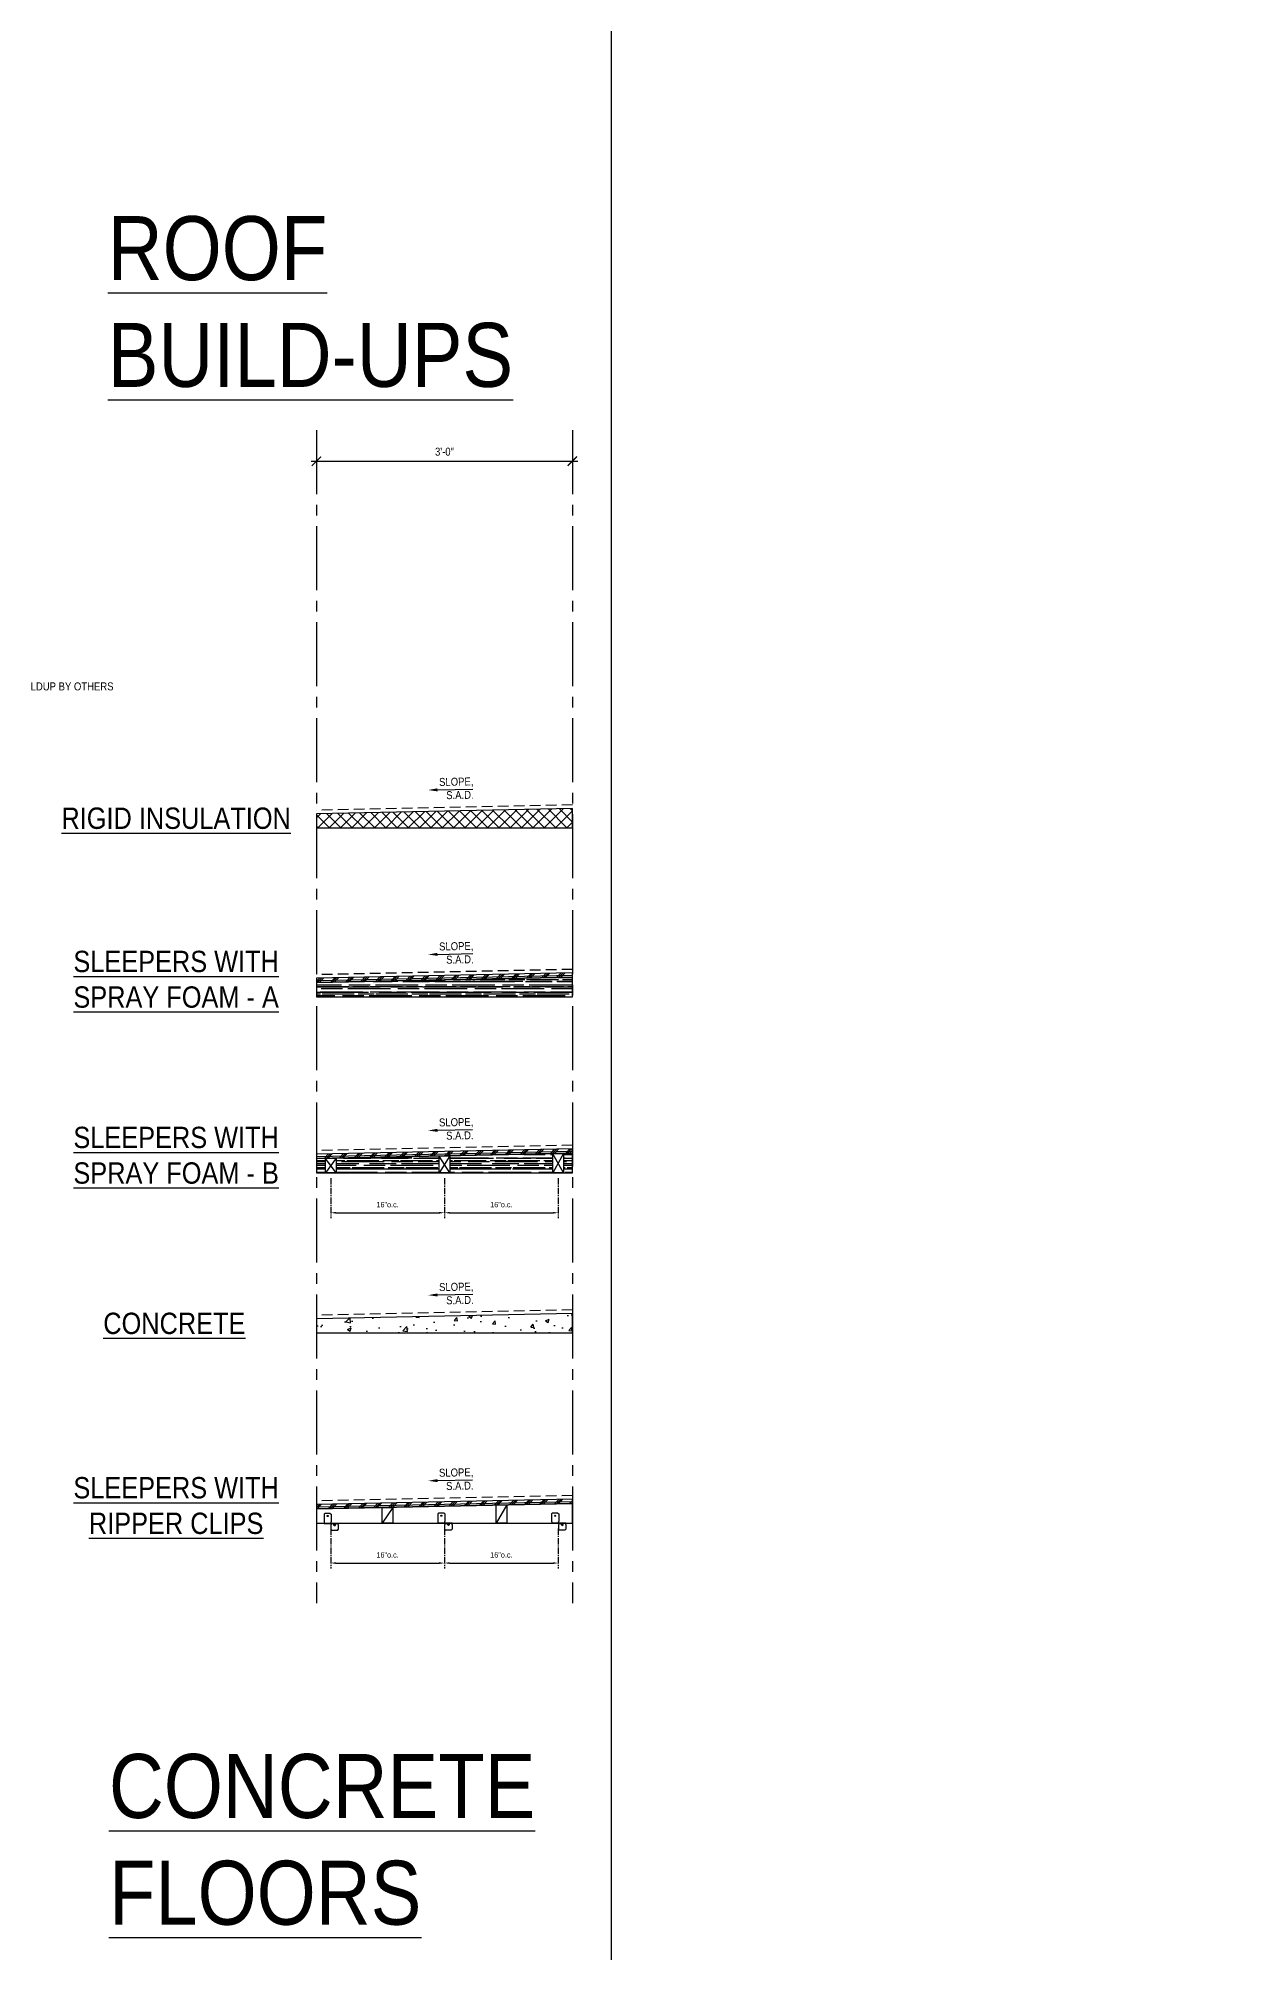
# Model space of a CAD drawing. Header units: inches. Extents: x -2661 to 42767, y -1222 to 9099.
# Drawn here: x 2384.5 to 2552.2, y 1242.8 to 1511.9 of the extents above; entities that cross this region are included whole.
import ezdxf
from ezdxf import colors
from ezdxf.entities.mleader import LeaderData, LeaderLine
from ezdxf.math import Vec2, Vec3

# ---------------------------------------------------------------- set-up
doc = ezdxf.new("R2010")
doc.units = ezdxf.units.IN
doc.header["$LTSCALE"] = 12
doc.header["$MEASUREMENT"] = 0
doc.header["$PDMODE"] = 3
for name, pattern in [('CENTER2', [1.125, 0.75, -0.125, 0.125, -0.125]), ('HIDDEN', [0.375, 0.25, -0.125]), ('HIDDEN2', [0.1875, 0.125, -0.0625])]:
    doc.linetypes.add(name, pattern=pattern)
doc.layers.get('0').update_dxf_attribs({"linetype": 'CONTINUOUS'})
doc.layers.get('DefPoints').update_dxf_attribs({"color": 251, "linetype": 'CONTINUOUS'})
doc.layers.add('DESIGNER COMMENTS', color=221, linetype='CONTINUOUS', plot=False)
for name, color, linetype in [('S-ANNO-DIMS', 2, 'CONTINUOUS'), ('S-ANNO-NOTE', 4, 'CONTINUOUS'), ('S-ARCH', 1, 'CONTINUOUS'), ('S-CONC', 4, 'CONTINUOUS'), ('S-MEMBRANE', 6, 'HIDDEN'), ('S-SIMPSON', 2, 'CONTINUOUS'), ('S-WOOD', 3, 'CONTINUOUS')]:
    doc.layers.add(name, color=color, linetype=linetype)
doc.layers.add('S-ANNO-NONPLOT', color=253, linetype='CONTINUOUS', plot=False, transparency=0.5)
doc.layers.add('S-HATCH1', color=1, linetype='CONTINUOUS', transparency=0.5)
doc.layers.add('S-HATCH2', color=2, linetype='CONTINUOUS', transparency=0.5)
doc.styles.add('Arial', font='arial.ttf', dxfattribs={"width": 0.85})
doc.dimstyles.new('DIM-12_Se', dxfattribs={"dimscale": 12, "dimtxt": 0.09375, "dimasz": 0.109375, "dimexe": 0.0625, "dimexo": 0.0625, "dimgap": 0.0625, "dimtad": 1, "dimdec": 4, "dimzin": 11, "dimdsep": 46, "dimlunit": 4, "dimtxsty": 'Arial', "dimblk": 'ARCHTICK', "dimcen": 0.125, "dimdle": 0.0625, "dimclrd": 256, "dimclre": 256, "dimclrt": 4, "dimadec": 0, "dimazin": 0, "dimtfac": 0.75, "dimtdec": 4, "dimtmove": 0, "dimatfit": 3, "dimfxl": 1, "dimfrac": 1, "dimtolj": 1, "dimtzin": 0, "dimarcsym": 0})
pattern_1 = [(46.1935, (11.7357, 1.9631), (-1.082522, 1.03834), []), (46.1935, (11.6004, 2.0929), (-1.08252, 1.03834), []), (46.1935, (11.465, 2.2227), (-1.08252, 1.03834), [])]
pattern_2 = [(0, (-340.1995, -127.4778), (1.65, 0.75), [11.25, -1.5, 3.75, -0.75]), (0, (-339.202, -127.1028), (-0.75, 0.9975), [2.25, -0.2475, 4.5, -0.5625]), (0, (-339.8245, -126.8403), (3.9, 0.5025), [6, -1.05, 3, -0.75])]

# ---------------------------------------------------------------- blocks, each defined once
blk = doc.blocks.new('_ARCHTICK')
at = {"color": 0, "linetype": 'ByBlock', "const_width": 0.15}
blk.add_lwpolyline([(-0.5, -0.5), (0.5, 0.5)], dxfattribs=at)
blk = doc.blocks.new('*D482')
at = {"layer": 'DefPoints', "color": 0, "transparency": 16777216}
for p in [(2423.58, 1452.48), (2459.58, 1452.48), (2459.58, 1452.48)]:
    blk.add_point(p, dxfattribs=at)
at = {"layer": 'S-ANNO-DIMS', "lineweight": -2, "transparency": 16777216}
blk.add_line((2422.83, 1452.48), (2460.33, 1452.48), dxfattribs=at)
at = {"layer": 'S-ANNO-DIMS', "lineweight": -2, "transparency": 16777216, "xscale": 1.3125, "yscale": 1.3125, "zscale": 1.3125, "rotation": 180}
blk.add_blockref('_ARCHTICK', (2423.58, 1452.48), dxfattribs=at)
at = {"layer": 'S-ANNO-DIMS', "lineweight": -2, "transparency": 16777216, "xscale": 1.3125, "yscale": 1.3125, "zscale": 1.3125}
blk.add_blockref('_ARCHTICK', (2459.58, 1452.48), dxfattribs=at)
at = {"layer": 'S-ANNO-DIMS', "color": 4, "transparency": 16777216, "insert": (2441.58, 1453.81), "char_height": 1.125, "attachment_point": 5, "style": 'Arial'}
blk.add_mtext('\\A1;3\'-0"', dxfattribs=at)
blk = doc.blocks.new('*D485')
at = {"layer": 'DefPoints', "color": 0, "ltscale": 0.1, "transparency": 16777216}
for p in [(2425.58, 1352.45), (2441.58, 1352.45), (2441.58, 1346.83)]:
    blk.add_point(p, dxfattribs=at)
at = {"layer": 'DESIGNER COMMENTS', "linetype": 'CENTER2', "lineweight": -2, "ltscale": 0.1, "transparency": 16777216}
for p, q in [((2425.58, 1351.7), (2425.58, 1346.08)), ((2441.58, 1351.7), (2441.58, 1346.08))]:
    blk.add_line(p, q, dxfattribs=at)
at = {"layer": 'DESIGNER COMMENTS', "lineweight": -2, "ltscale": 0.1, "transparency": 16777216}
blk.add_line((2426.33, 1346.83), (2440.83, 1346.83), dxfattribs=at)
at = {"layer": 'DESIGNER COMMENTS', "ltscale": 0.1, "transparency": 16777216}
for points in [[(2426.33, 1346.96), (2426.33, 1346.71), (2425.58, 1346.83)], [(2440.83, 1346.96), (2440.83, 1346.71), (2441.58, 1346.83)]]:
    blk.add_solid(points, dxfattribs=at)
at = {"layer": 'DESIGNER COMMENTS', "ltscale": 0.1, "transparency": 16777216, "insert": (2433.58, 1347.97), "char_height": 0.75, "attachment_point": 5, "style": 'Arial'}
blk.add_mtext('\\A1;16"o.c.', dxfattribs=at)
blk = doc.blocks.new('*D486')
at = {"layer": 'DefPoints', "color": 0, "ltscale": 0.1, "transparency": 16777216}
for p in [(2441.58, 1352.45), (2457.58, 1352.45), (2457.58, 1346.83)]:
    blk.add_point(p, dxfattribs=at)
at = {"layer": 'DESIGNER COMMENTS', "linetype": 'CENTER2', "lineweight": -2, "ltscale": 0.1, "transparency": 16777216}
for p, q in [((2441.58, 1351.7), (2441.58, 1346.08)), ((2457.58, 1351.7), (2457.58, 1346.08))]:
    blk.add_line(p, q, dxfattribs=at)
at = {"layer": 'DESIGNER COMMENTS', "lineweight": -2, "ltscale": 0.1, "transparency": 16777216}
blk.add_line((2442.33, 1346.83), (2456.83, 1346.83), dxfattribs=at)
at = {"layer": 'DESIGNER COMMENTS', "ltscale": 0.1, "transparency": 16777216}
for points in [[(2442.33, 1346.96), (2442.33, 1346.71), (2441.58, 1346.83)], [(2456.83, 1346.96), (2456.83, 1346.71), (2457.58, 1346.83)]]:
    blk.add_solid(points, dxfattribs=at)
at = {"layer": 'DESIGNER COMMENTS', "ltscale": 0.1, "transparency": 16777216, "insert": (2449.58, 1347.97), "char_height": 0.75, "attachment_point": 5, "style": 'Arial'}
blk.add_mtext('\\A1;16"o.c.', dxfattribs=at)
blk = doc.blocks.new('*D487')
at = {"layer": 'DefPoints', "color": 0, "ltscale": 0.1, "transparency": 16777216}
for p in [(2425.58, 1303.21), (2441.58, 1303.21), (2441.58, 1297.59)]:
    blk.add_point(p, dxfattribs=at)
at = {"layer": 'DESIGNER COMMENTS', "linetype": 'CENTER2', "lineweight": -2, "ltscale": 0.1, "transparency": 16777216}
for p, q in [((2425.58, 1302.46), (2425.58, 1296.84)), ((2441.58, 1302.46), (2441.58, 1296.84))]:
    blk.add_line(p, q, dxfattribs=at)
at = {"layer": 'DESIGNER COMMENTS', "lineweight": -2, "ltscale": 0.1, "transparency": 16777216}
blk.add_line((2426.33, 1297.59), (2440.83, 1297.59), dxfattribs=at)
at = {"layer": 'DESIGNER COMMENTS', "ltscale": 0.1, "transparency": 16777216}
for points in [[(2426.33, 1297.72), (2426.33, 1297.47), (2425.58, 1297.59)], [(2440.83, 1297.72), (2440.83, 1297.47), (2441.58, 1297.59)]]:
    blk.add_solid(points, dxfattribs=at)
at = {"layer": 'DESIGNER COMMENTS', "ltscale": 0.1, "transparency": 16777216, "insert": (2433.58, 1298.73), "char_height": 0.75, "attachment_point": 5, "style": 'Arial'}
blk.add_mtext('\\A1;16"o.c.', dxfattribs=at)
blk = doc.blocks.new('*D488')
at = {"layer": 'DefPoints', "color": 0, "ltscale": 0.1, "transparency": 16777216}
for p in [(2441.58, 1303.21), (2457.58, 1303.21), (2457.58, 1297.59)]:
    blk.add_point(p, dxfattribs=at)
at = {"layer": 'DESIGNER COMMENTS', "linetype": 'CENTER2', "lineweight": -2, "ltscale": 0.1, "transparency": 16777216}
for p, q in [((2441.58, 1302.46), (2441.58, 1296.84)), ((2457.58, 1302.46), (2457.58, 1296.84))]:
    blk.add_line(p, q, dxfattribs=at)
at = {"layer": 'DESIGNER COMMENTS', "lineweight": -2, "ltscale": 0.1, "transparency": 16777216}
blk.add_line((2442.33, 1297.59), (2456.83, 1297.59), dxfattribs=at)
at = {"layer": 'DESIGNER COMMENTS', "ltscale": 0.1, "transparency": 16777216}
for points in [[(2442.33, 1297.72), (2442.33, 1297.47), (2441.58, 1297.59)], [(2456.83, 1297.72), (2456.83, 1297.47), (2457.58, 1297.59)]]:
    blk.add_solid(points, dxfattribs=at)
at = {"layer": 'DESIGNER COMMENTS', "ltscale": 0.1, "transparency": 16777216, "insert": (2449.58, 1298.73), "char_height": 0.75, "attachment_point": 5, "style": 'Arial'}
blk.add_mtext('\\A1;16"o.c.', dxfattribs=at)
blk = doc.blocks.new('ARCH_Roof Buildup_SLEEPERS B')
at = {"layer": 'S-HATCH1'}
h = blk.add_hatch(dxfattribs=at)
h.set_pattern_fill('AR-RROOF', color=252, scale=0.75, style=0)
h.set_pattern_definition(pattern_2)
h.paths.add_polyline_path([(-36, 0), (-34.75, 0), (-34.75, 2.01), (-36, 1.99)])
h.paths.add_polyline_path([(0, 2.74), (-1.25, 2.71), (-1.25, 2.71), (-1.25, 0), (0, 0)])
h = blk.add_hatch(dxfattribs=at)
h.set_pattern_fill('AR-RROOF', color=252, scale=0.75, style=0)
h.set_pattern_definition(pattern_2)
h.paths.add_polyline_path([(-18.75, 0), (-18.75, 2.35), (-33.25, 2.05), (-33.25, 0)])
h = blk.add_hatch(dxfattribs=at)
h.set_pattern_fill('AR-RROOF', color=252, scale=0.75, style=0)
h.set_pattern_definition(pattern_2)
h.paths.add_polyline_path([(-2.75, 0), (-2.75, 2.68), (-17.25, 2.38), (-17.25, 0)])
at = {"layer": 'S-WOOD'}
h = blk.add_hatch(dxfattribs=at)
h.set_pattern_fill('PLAST', color=1, scale=6, angle=46.1935, style=0)
h.set_pattern_definition(pattern_1)
h.paths.add_polyline_path([(-36, 1.99), (0, 2.74), (-0.02, 3.36), (-36.01, 2.61)])
at = {"layer": 'S-MEMBRANE', "linetype": 'HIDDEN2'}
blk.add_line((-0.01, 3.86), (-36.01, 3.11), dxfattribs=at)
at = {"layer": 'S-WOOD', "color": 1}
blk.add_line((-36.01, 2.3), (-0.01, 3.05), dxfattribs=at)
at = {"layer": 'S-WOOD', "color": 2}
for p, q in [((-1.25, 2.71), (-2.75, 0)), ((-33.25, 2.05), (-34.75, 0)), ((-33.25, 0), (-34.75, 2.01)), ((-17.25, 2.38), (-18.75, 0)), ((-17.25, 0), (-18.75, 2.35)), ((-1.25, 0), (-2.75, 2.68))]:
    blk.add_line(p, q, dxfattribs=at)
at = {"layer": 'S-WOOD'}
for points in [[(-36, 1.99), (0, 2.74), (-0.02, 3.36), (-36.01, 2.61)], [(-36, 1.99), (-36, 0), (0, 0), (0, 2.74)], [(-1.25, 0), (-2.75, 0), (-2.75, 2.68), (-1.25, 2.71)], [(-33.25, 0), (-34.75, 0), (-34.75, 2.01), (-33.25, 2.05)], [(-17.25, 0), (-18.75, 0), (-18.75, 2.35), (-17.25, 2.38)]]:
    blk.add_lwpolyline(points, close=True, dxfattribs=at)
blk = doc.blocks.new('RC RIPPER CLIP - SIDE')
for p, q in [((-0.94, 1.4), (-1.06, 1.28)), ((-1.06, 1.28), (-1.06, 0.21)), ((-1.06, 0.03), (-1.06, 0)), ((-1, 0.03), (-1.06, 0.03)), ((-1, 0.03), (-1, 0.15)), ((-1, 0.03), (-0.12, 0.03)), ((-0.19, 1.4), (-0.94, 1.4)), ((-0.19, 1.4), (-0.06, 1.28)), ((-0.12, 0.15), (-0.12, 0.03)), ((-0.12, 0.03), (0.94, 0.03)), ((-0.06, 1.28), (-0.06, 0.21)), ((0, 0), (0, -0.12)), ((0.28, 0), (0.44, 0)), ((0.44, 0), (0.6, 0)), ((0.94, 0.03), (0.94, 0)), ((-1.06, 0), (0, 0)), ((-0.06, -0.88), (-0.06, -0.18)), ((-0.06, -0.88), (0.06, -1)), ((0, 0), (0.87, 0)), ((0.81, -1), (0.06, -1)), ((0.81, -1), (0.94, -0.87)), ((0.87, 0), (0.87, -0.12)), ((0.87, 0), (0.94, 0)), ((0.94, -0.18), (0.94, -0.87))]:
    blk.add_line(p, q)
for points in [[(0.28, 0), (0.28, 0), (0.28, -0.01), (0.28, -0.01), (0.28, -0.01), (0.28, -0.02), (0.29, -0.02), (0.29, -0.02), (0.29, -0.03), (0.29, -0.03), (0.29, -0.03), (0.29, -0.03), (0.29, -0.04), (0.29, -0.04), (0.29, -0.04), (0.3, -0.04), (0.3, -0.05), (0.3, -0.05), (0.3, -0.05), (0.3, -0.05), (0.3, -0.05), (0.31, -0.06), (0.31, -0.06), (0.31, -0.06), (0.31, -0.06), (0.31, -0.06), (0.31, -0.07), (0.32, -0.07), (0.32, -0.07), (0.32, -0.07), (0.32, -0.07), (0.32, -0.08), (0.33, -0.08), (0.33, -0.08), (0.33, -0.08), (0.33, -0.08), (0.34, -0.08), (0.34, -0.09), (0.34, -0.09), (0.34, -0.09), (0.35, -0.09), (0.35, -0.09), (0.35, -0.09), (0.35, -0.09), (0.36, -0.1), (0.36, -0.1), (0.36, -0.1), (0.37, -0.1), (0.37, -0.1), (0.37, -0.1), (0.38, -0.1), (0.38, -0.11), (0.38, -0.11), (0.39, -0.11), (0.39, -0.11), (0.39, -0.11), (0.4, -0.11), (0.4, -0.11), (0.4, -0.11), (0.41, -0.11), (0.41, -0.11), (0.41, -0.11), (0.41, -0.11), (0.42, -0.11), (0.42, -0.11), (0.42, -0.12), (0.43, -0.12), (0.43, -0.12), (0.43, -0.12), (0.44, -0.12), (0.44, -0.12), (0.44, -0.12), (0.45, -0.12), (0.45, -0.12), (0.45, -0.12), (0.46, -0.12), (0.46, -0.12), (0.46, -0.11), (0.47, -0.11), (0.47, -0.11), (0.47, -0.11), (0.48, -0.11), (0.48, -0.11), (0.48, -0.11), (0.49, -0.11), (0.49, -0.11), (0.49, -0.11), (0.5, -0.11), (0.5, -0.11), (0.5, -0.11), (0.5, -0.1), (0.51, -0.1), (0.51, -0.1), (0.51, -0.1), (0.52, -0.1), (0.52, -0.1), (0.52, -0.1), (0.52, -0.1), (0.53, -0.09), (0.53, -0.09), (0.53, -0.09), (0.54, -0.09), (0.54, -0.09), (0.54, -0.09), (0.54, -0.08), (0.54, -0.08), (0.55, -0.08), (0.55, -0.08), (0.55, -0.08), (0.55, -0.07), (0.56, -0.07), (0.56, -0.07), (0.56, -0.07), (0.56, -0.07), (0.56, -0.06), (0.57, -0.06), (0.57, -0.06), (0.57, -0.06), (0.57, -0.06), (0.57, -0.05), (0.57, -0.05), (0.58, -0.05), (0.58, -0.05), (0.58, -0.05), (0.58, -0.04), (0.58, -0.04), (0.58, -0.04), (0.58, -0.04), (0.58, -0.04), (0.59, -0.03), (0.59, -0.03), (0.59, -0.03), (0.59, -0.03), (0.59, -0.02), (0.59, -0.02), (0.59, -0.02), (0.59, -0.01), (0.59, -0.01), (0.6, 0), (0.6, 0)], [(0.32, 0), (0.32, 0), (0.32, 0), (0.32, -0.01), (0.32, -0.01), (0.33, -0.01), (0.33, -0.01), (0.33, -0.02), (0.33, -0.02), (0.33, -0.02), (0.33, -0.02), (0.33, -0.03), (0.33, -0.03), (0.33, -0.03), (0.33, -0.03), (0.33, -0.04), (0.33, -0.04), (0.34, -0.04), (0.34, -0.04), (0.34, -0.05), (0.34, -0.05), (0.34, -0.05), (0.34, -0.05), (0.34, -0.05), (0.35, -0.05), (0.35, -0.06), (0.35, -0.06), (0.35, -0.06), (0.35, -0.06), (0.35, -0.06), (0.36, -0.06), (0.36, -0.07), (0.36, -0.07), (0.36, -0.07), (0.37, -0.07), (0.37, -0.07), (0.37, -0.07), (0.37, -0.07), (0.37, -0.07), (0.38, -0.07), (0.38, -0.07), (0.38, -0.08), (0.39, -0.08), (0.39, -0.08), (0.39, -0.08), (0.39, -0.08), (0.4, -0.08), (0.4, -0.08), (0.4, -0.08), (0.4, -0.08), (0.41, -0.08), (0.41, -0.08), (0.41, -0.08), (0.41, -0.08), (0.42, -0.08), (0.42, -0.08), (0.42, -0.08), (0.42, -0.09), (0.43, -0.09), (0.43, -0.09), (0.43, -0.09), (0.43, -0.09), (0.43, -0.09), (0.44, -0.09), (0.44, -0.09), (0.44, -0.09), (0.44, -0.09), (0.45, -0.09), (0.45, -0.09), (0.45, -0.09), (0.45, -0.09), (0.46, -0.09), (0.46, -0.09), (0.46, -0.08), (0.47, -0.08), (0.47, -0.08), (0.47, -0.08), (0.47, -0.08), (0.48, -0.08), (0.48, -0.08), (0.48, -0.08), (0.49, -0.08), (0.49, -0.08), (0.49, -0.08), (0.49, -0.08), (0.5, -0.08), (0.5, -0.07), (0.5, -0.07), (0.5, -0.07), (0.51, -0.07), (0.51, -0.07), (0.51, -0.07), (0.51, -0.07), (0.51, -0.07), (0.52, -0.07), (0.52, -0.06), (0.52, -0.06), (0.52, -0.06), (0.52, -0.06), (0.53, -0.06), (0.53, -0.06), (0.53, -0.06), (0.53, -0.05), (0.53, -0.05), (0.53, -0.05), (0.54, -0.05), (0.54, -0.05), (0.54, -0.05), (0.54, -0.04), (0.54, -0.04), (0.54, -0.04), (0.54, -0.04), (0.54, -0.04), (0.54, -0.04), (0.54, -0.03), (0.55, -0.03), (0.55, -0.03), (0.55, -0.03), (0.55, -0.03), (0.55, -0.02), (0.55, -0.02), (0.55, -0.02), (0.55, -0.01), (0.55, -0.01), (0.55, -0.01), (0.55, -0.01), (0.55, 0), (0.55, 0), (0.55, 0)], [(0.6, 0), (0.58, -0.1), (0.58, -0.1)], [(0.28, 0), (0.29, -0.1), (0.29, -0.1)], [(0.33, -0.25), (0.32, -0.23), (0.31, -0.19), (0.29, -0.12), (0.29, -0.1)], [(0.55, -0.24), (0.55, -0.23), (0.57, -0.19), (0.58, -0.12), (0.58, -0.1)]]:
    blk.add_lwpolyline(points)
blk.add_circle((-0.56, 1.03), 0.078)
for centre, radius, start, end in [((-1.06, 0.15), 0.0625, 360, 90), ((-0.06, 0.15), 0.0625, 91.8338, 180), ((-0.06, -0.12), 0.0625, 271.8338, 360), ((0.44, -0.2), 0.12, 203.4386, 270), ((0.44, -0.2), 0.12, 270, 337.7358), ((0.94, -0.12), 0.0625, 180, 270)]:
    blk.add_arc(centre, radius, start, end)
blk = doc.blocks.new('ARCH_Roof Buildup_SLEEPERS WITH CLIPS')
at = {"layer": 'S-WOOD'}
h = blk.add_hatch(dxfattribs=at)
h.set_pattern_fill('PLAST', color=1, scale=6, angle=46.1935, style=0)
h.set_pattern_definition([(46.1935, (11.7357, 1.9631), (-1.082522, 1.03834), []), (46.1935, (11.6004, 2.0929), (-1.08252, 1.03834), []), (46.1935, (11.465, 2.2227), (-1.08252, 1.03834), [])])
h.paths.add_polyline_path([(-36, 1.99), (0, 2.74), (-0.02, 3.36), (-36.01, 2.61)])
at = {"layer": 'S-MEMBRANE', "linetype": 'HIDDEN2'}
blk.add_line((-0.01, 3.86), (-36.01, 3.11), dxfattribs=at)
at = {"layer": 'S-WOOD', "color": 1}
blk.add_line((-36.01, 2.3), (-0.01, 3.05), dxfattribs=at)
at = {"layer": 'S-WOOD', "color": 2}
for p, q in [((-25.25, 2.21), (-26.75, 0)), ((-9.25, 2.55), (-10.75, 0))]:
    blk.add_line(p, q, dxfattribs=at)
at = {"layer": 'S-WOOD'}
for points in [[(-36, 1.99), (0, 2.74), (-0.02, 3.36), (-36.01, 2.61)], [(-36, 1.99), (-36, 0), (0, 0), (0, 2.74)], [(-25.25, 0), (-26.75, 0), (-26.75, 2.18), (-25.25, 2.21)], [(-9.25, 0), (-10.75, 0), (-10.75, 2.52), (-9.25, 2.55)]]:
    blk.add_lwpolyline(points, close=True, dxfattribs=at)
at = {"layer": 'S-SIMPSON'}
for p in [(-33.88, -0.04), (-17.88, 0), (-1.88, 0)]:
    blk.add_blockref('RC RIPPER CLIP - SIDE', p, dxfattribs=at)
blk = doc.blocks.new('ARCH_Roof Buildup_Rigid')
at = {"layer": 'S-HATCH1'}
h = blk.add_hatch(dxfattribs=at)
h.set_pattern_fill('ANSI37', color=252, scale=9, style=0)
h.set_pattern_definition([(45, (-69.2946, -45.2521), (-0.795495, 0.795495), []), (135, (-69.2946, -45.2521), (-0.795495, -0.795495), [])])
h.paths.add_polyline_path([(-36, 1.99), (-36, 0), (0, 0), (0, 2.74)])
at = {"layer": 'S-ARCH', "color": 252}
blk.add_lwpolyline([(-36, 1.99), (-36, 0), (0, 0), (0, 2.74)], close=True, dxfattribs=at)
at = {"layer": 'S-MEMBRANE', "linetype": 'HIDDEN2'}
blk.add_line((0, 3.24), (-36, 2.49), dxfattribs=at)
blk = doc.blocks.new('ARCH_Roof Buildup_SLEEPERS A')
at = {"layer": 'S-HATCH1'}
h = blk.add_hatch(dxfattribs=at)
h.set_pattern_fill('AR-RROOF', color=252, scale=0.75, style=0)
h.set_pattern_definition([(0, (-340.1995, -158.9053), (1.65, 0.75), [11.25, -1.5, 3.75, -0.75]), (0, (-339.202, -158.5303), (-0.75, 0.9975), [2.25, -0.2475, 4.5, -0.5625]), (0, (-339.8245, -158.2678), (3.9, 0.5025), [6, -1.05, 3, -0.75])])
h.paths.add_polyline_path([(-36, 1.99), (-36, 0), (0, 0), (0, 2.74)])
at = {"layer": 'S-WOOD'}
h = blk.add_hatch(dxfattribs=at)
h.set_pattern_fill('PLAST', color=1, scale=6, angle=46.1935, style=0)
h.set_pattern_definition(pattern_1)
h.paths.add_polyline_path([(-36, 1.99), (0, 2.74), (0, 3.36), (-36, 2.61)])
at = {"layer": 'S-MEMBRANE', "linetype": 'HIDDEN2'}
blk.add_line((0, 3.86), (-36, 3.11), dxfattribs=at)
at = {"layer": 'S-WOOD', "color": 1}
blk.add_line((-36.01, 2.3), (-0.01, 3.05), dxfattribs=at)
at = {"layer": 'S-WOOD'}
for points in [[(-36, 1.99), (0, 2.74), (0, 3.36), (-36, 2.61)], [(-36, 1.99), (-36, 0), (0, 0), (0, 2.74)]]:
    blk.add_lwpolyline(points, close=True, dxfattribs=at)
blk = doc.blocks.new('ARCH_Roof Buildup_CONCRETE')
at = {"layer": 'S-HATCH2'}
h = blk.add_hatch(dxfattribs=at)
h.set_pattern_fill('AR-CONC', color=256, scale=0.75, style=0)
h.set_pattern_definition([(50, (-340.1307, -78.838), (5.37945, -0.47064), [0.5625, -6.1875]), (355, (-340.1307, -78.838), (-1.040635, 5.64144), [0.45, -4.95]), (100.4514, (-339.6824, -78.877), (4.33882, 5.1708), [0.47805, -5.25857]), (46.1842, (-340.131, -77.338), (8.00431, -1.2414), [0.84375, -9.28125]), (96.6356, (-339.464, -77.441), (7.00996, 7.30589), [0.71708, -7.88785]), (351.1842, (-340.131, -77.338), (7.00996, 7.30589), [0.675, -7.425]), (21, (-339.3807, -77.713), (4.476803, -3.01964), [0.5625, -6.1875]), (326, (-339.3807, -77.713), (1.824865, 5.438625), [0.45, -4.95]), (71.4514, (-339.0076, -77.9644), (6.30167, 2.41898), [0.47805, -5.25857]), (37.5, (-340.1307, -78.8378), (0.091199, 2.496704), [0, -4.89, 0, -5.025, 0, -4.96875]), (7.5, (-340.1307, -78.8378), (1.973022, 2.958088), [0, -2.865, 0, -4.7775, 0, -1.89375]), (327.5, (-341.8032, -78.8378), (4.003668, -0.169162), [0, -1.875, 0, -5.85, 0, -7.7625]), (317.5, (-342.5532, -78.8378), (4.373896, 0.750787), [0, -2.4375, 0, -3.885, 0, -5.5125])])
h.paths.add_polyline_path([(-35.93, 1.99), (-35.93, 0), (0.07, 0), (0.07, 2.74)])
at = {"layer": 'S-CONC'}
blk.add_lwpolyline([(-35.93, 1.99), (-35.93, 0), (0.07, 0), (0.07, 2.74)], close=True, dxfattribs=at)
at = {"layer": 'S-MEMBRANE', "linetype": 'HIDDEN2'}
blk.add_line((0.07, 3.24), (-35.93, 2.49), dxfattribs=at)

msp = doc.modelspace()

# ---------------------------------------------------------------- linework, layer by layer
at = {"layer": 'DESIGNER COMMENTS', "linetype": 'CENTER2'}
for p, q in [((2423.5841, 1456.85523), (2423.5841, 1291.97709)), ((2459.5841, 1456.85523), (2459.5841, 1291.97709))]:
    msp.add_line(p, q, dxfattribs=at)
at = {"layer": 'S-ANNO-NONPLOT'}
msp.add_lwpolyline([(1505.0403, 2012.36325), (2465.0403, 2012.36325), (2465.0403, 940.00328), (1505.0403, 940.00328)], close=True, dxfattribs=at)

# ---------------------------------------------------------------- block references
at = {"layer": 'S-ARCH'}
for name, p in [('ARCH_Roof Buildup_Rigid', (2459.5841, 1400.93888)), ('ARCH_Roof Buildup_SLEEPERS A', (2459.5841, 1377.19005)), ('ARCH_Roof Buildup_SLEEPERS B', (2459.5841, 1352.45239)), ('ARCH_Roof Buildup_CONCRETE', (2459.51529, 1329.93476)), ('ARCH_Roof Buildup_SLEEPERS WITH CLIPS', (2459.5841, 1303.21243))]:
    msp.add_blockref(name, p, dxfattribs=at)

# ---------------------------------------------------------------- texts
at = {"layer": 'S-ANNO-NOTE', "color": 6, "char_height": 9, "attachment_point": 1, "style": 'Arial'}
for s, insert, width in [('{\\LROOF \\PBUILD-UPS}', (2394.22752, 1486.92516), 63.84), ('{\\LCONCRETE FLOORS}', (2394.39138, 1270.75766), 59.4844748)]:
    msp.add_mtext(s, dxfattribs=dict(at, insert=insert, width=width))
at = {"layer": 'S-ANNO-NOTE', "char_height": 1.125, "width": 5.8017409, "attachment_point": 3, "rotation": 1, "style": 'Arial'}
for insert in [(2445.63794, 1408.03245), (2445.63794, 1384.90875), (2445.62492, 1360.17082), (2445.63794, 1337.02832), (2445.62492, 1310.93086)]:
    msp.add_mtext('SLOPE, S.A.D.', dxfattribs=dict(at, insert=insert))
at = {"layer": 'S-ANNO-NOTE', "color": 191, "char_height": 3, "attachment_point": 5, "style": 'Arial'}
for s, insert, width in [('{\\LRIGID INSULATION}', (2403.84179, 1402.27041), 80.1960743), ('{\\LSLEEPERS WITH SPRAY FOAM - A}', (2403.84179, 1379.63643), 36.8446748), ('{\\LSLEEPERS WITH SPRAY FOAM - B}', (2403.84179, 1354.89877), 36.8446748), ('{\\LCONCRETE}', (2403.58944, 1331.26629), 61.1766029), ('{\\LSLEEPERS WITH RIPPER CLIPS}', (2403.84179, 1305.65881), 36.8446748)]:
    msp.add_mtext(s, dxfattribs=dict(at, insert=insert, width=width))

# ---------------------------------------------------------------- dimensions: what is measured, and where the dimension line sits
at = {"layer": 'DESIGNER COMMENTS', "ltscale": 0.1}
for base, p1, p2, picture, middle in [((2441.5841, 1346.83256), (2425.5841, 1352.45239), (2441.5841, 1352.45239), '*D485', (2433.5841, 1347.96549)), ((2457.5841, 1346.83256), (2441.5841, 1352.45239), (2457.5841, 1352.45239), '*D486', (2449.5841, 1347.96549)), ((2441.5841, 1297.5926), (2425.5841, 1303.21243), (2441.5841, 1303.21243), '*D487', (2433.5841, 1298.72552)), ((2457.5841, 1297.5926), (2441.5841, 1303.21243), (2457.5841, 1303.21243), '*D488', (2449.5841, 1298.72552))]:
    dim = msp.add_linear_dim(base=base, p1=p1, p2=p2, angle=180, dimstyle='DIM-12_Se', override={"dimtxt": 0.0625, "dimasz": 0.0625, "dimdec": 0, "dimlunit": 2, "dimpost": '"o.c.', "dimsah": 1, "dimclrt": 256}, dxfattribs=at)
    dim.commit()
    dim.dimension.update_dxf_attribs({"geometry": picture, "text_midpoint": middle})
at = {"layer": 'S-ANNO-DIMS'}
dim = msp.add_linear_dim(base=(2459.5841, 1452.48153), p1=(2423.5841, 1452.48153), p2=(2459.5841, 1452.48153), angle=180, dimstyle='DIM-12_Se', dxfattribs=at)
dim.commit()
dim.dimension.update_dxf_attribs({"geometry": '*D482', "text_midpoint": (2441.5841, 1453.80631)})

# ---------------------------------------------------------------- leaders
at = {"layer": 'S-ANNO-NOTE'}
ml = msp.add_multileader_mtext('Standard', dxfattribs=at)
ml.set_content('\\A1;WATERPROOFING AND SLOPE BUILDUP BY OTHERS', color=4, style='Arial')
ml.set_leader_properties(color=2)
ml.build(insert=Vec2(0, 0))
ml.multileader.update_dxf_attribs({"dogleg_length": 0.36, "arrow_head_size": 1.3125, "scale": 12})
ctx = ml.context
ctx.base_point, ctx.scale, ctx.char_height, ctx.arrow_head_size, ctx.landing_gap_size, ctx.plane_origin = Vec3(2359.73953, 1420.81324), 12, 1.125, 1.3125, 1.08, Vec3(2314.53274, 1796.68849)
notes = []
notes.append((ctx, [(0, (1, 1, 0), (2358.23953, 1420.81324), (1, 0), 1.5, [(0, [(2351.39729, 1407.40169)], 0, [])])]))
ctx.mtext.insert, ctx.mtext.width, ctx.mtext.flow_direction = Vec3(2360.81953, 1421.38534), 15.944866, 5
ml = msp.add_multileader_mtext('Standard', dxfattribs=at)
ml.set_content('', color=4, style='Arial')
ml.set_leader_properties(color=2)
ml.build(insert=Vec2(0, 0))
ml.multileader.update_dxf_attribs({"has_dogleg": 0, "dogleg_length": 1.21451, "arrow_head_size": 1.3125, "scale": 12})
ctx = ml.context
ctx.base_point, ctx.scale, ctx.char_height, ctx.arrow_head_size, ctx.landing_gap_size, ctx.plane_origin, ctx.plane_x_axis, ctx.plane_y_axis = Vec3(2447.70473, 1406.43036), 12, 1.125, 1.3125, 1.08, Vec3(2436.70721, 1490.74465), Vec3(-0.999783057, -0.020828814), Vec3(0.020828814, -0.999783057)
ctx.text_align_type = 2
notes.append((ctx, [(0, (1, 1, 0), (2443.64374, 1406.34575), (0.999783057, 0.020828814), 1.90187, [(0, [(2439.2863, 1406.25497)], 0, [])])]))
ctx.mtext.insert, ctx.mtext.text_direction, ctx.mtext.rotation, ctx.mtext.alignment, ctx.mtext.flow_direction = Vec3(2446.63668, 1405.84548), Vec3(-0.999783057, -0.020828814), 3.162422974, 3, 5
ml = msp.add_multileader_mtext('Standard', dxfattribs=at)
ml.set_content('', color=4, style='Arial')
ml.set_leader_properties(color=2)
ml.build(insert=Vec2(0, 0))
ml.multileader.update_dxf_attribs({"has_dogleg": 0, "dogleg_length": 1.21451, "arrow_head_size": 1.3125, "scale": 12})
ctx = ml.context
ctx.base_point, ctx.scale, ctx.char_height, ctx.arrow_head_size, ctx.landing_gap_size, ctx.plane_origin, ctx.plane_x_axis, ctx.plane_y_axis = Vec3(2447.70473, 1383.30666), 12, 1.125, 1.3125, 1.08, Vec3(2436.70721, 1467.62096), Vec3(-0.999783057, -0.020828814), Vec3(0.020828814, -0.999783057)
ctx.text_align_type = 2
notes.append((ctx, [(0, (1, 1, 0), (2443.64374, 1383.22206), (0.999783057, 0.020828814), 1.90187, [(0, [(2439.2863, 1383.13128)], 0, [])])]))
ctx.mtext.insert, ctx.mtext.text_direction, ctx.mtext.rotation, ctx.mtext.alignment, ctx.mtext.flow_direction = Vec3(2446.63668, 1382.72179), Vec3(-0.999783057, -0.020828814), 3.162422974, 3, 5
ml = msp.add_multileader_mtext('Standard', dxfattribs=at)
ml.set_content('', color=4, style='Arial')
ml.set_leader_properties(color=2)
ml.build(insert=Vec2(0, 0))
ml.multileader.update_dxf_attribs({"has_dogleg": 0, "dogleg_length": 1.21451, "arrow_head_size": 1.3125, "scale": 12})
ctx = ml.context
ctx.base_point, ctx.scale, ctx.char_height, ctx.arrow_head_size, ctx.landing_gap_size, ctx.plane_origin, ctx.plane_x_axis, ctx.plane_y_axis = Vec3(2447.69171, 1358.56873), 12, 1.125, 1.3125, 1.08, Vec3(2436.69419, 1442.88302), Vec3(-0.999783057, -0.020828814), Vec3(0.020828814, -0.999783057)
ctx.text_align_type = 2
notes.append((ctx, [(0, (1, 1, 0), (2443.63072, 1358.48413), (0.999783057, 0.020828814), 1.90187, [(0, [(2439.2863, 1358.39362)], 0, [])])]))
ctx.mtext.insert, ctx.mtext.text_direction, ctx.mtext.rotation, ctx.mtext.alignment, ctx.mtext.flow_direction = Vec3(2446.62366, 1357.98386), Vec3(-0.999783057, -0.020828814), 3.162422974, 3, 5
ml = msp.add_multileader_mtext('Standard', dxfattribs=at)
ml.set_content('', color=4, style='Arial')
ml.set_leader_properties(color=2)
ml.build(insert=Vec2(0, 0))
ml.multileader.update_dxf_attribs({"has_dogleg": 0, "dogleg_length": 1.21451, "arrow_head_size": 1.3125, "scale": 12})
ctx = ml.context
ctx.base_point, ctx.scale, ctx.char_height, ctx.arrow_head_size, ctx.landing_gap_size, ctx.plane_origin, ctx.plane_x_axis, ctx.plane_y_axis = Vec3(2447.70473, 1335.42623), 12, 1.125, 1.3125, 1.08, Vec3(2436.70721, 1419.74052), Vec3(-0.999783057, -0.020828814), Vec3(0.020828814, -0.999783057)
ctx.text_align_type = 2
notes.append((ctx, [(0, (1, 1, 0), (2443.64374, 1335.34163), (0.999783057, 0.020828814), 1.90187, [(0, [(2439.2863, 1335.25085)], 0, [])])]))
ctx.mtext.insert, ctx.mtext.text_direction, ctx.mtext.rotation, ctx.mtext.alignment, ctx.mtext.flow_direction = Vec3(2446.63668, 1334.84136), Vec3(-0.999783057, -0.020828814), 3.162422974, 3, 5
ml = msp.add_multileader_mtext('Standard', dxfattribs=at)
ml.set_content('', color=4, style='Arial')
ml.set_leader_properties(color=2)
ml.build(insert=Vec2(0, 0))
ml.multileader.update_dxf_attribs({"has_dogleg": 0, "dogleg_length": 1.21451, "arrow_head_size": 1.3125, "scale": 12})
ctx = ml.context
ctx.base_point, ctx.scale, ctx.char_height, ctx.arrow_head_size, ctx.landing_gap_size, ctx.plane_origin, ctx.plane_x_axis, ctx.plane_y_axis = Vec3(2447.69171, 1309.32877), 12, 1.125, 1.3125, 1.08, Vec3(2436.69419, 1393.64306), Vec3(-0.999783057, -0.020828814), Vec3(0.020828814, -0.999783057)
ctx.text_align_type = 2
notes.append((ctx, [(0, (1, 1, 0), (2443.63072, 1309.24416), (0.999783057, 0.020828814), 1.90187, [(0, [(2439.2863, 1309.15365)], 0, [])])]))
ctx.mtext.insert, ctx.mtext.text_direction, ctx.mtext.rotation, ctx.mtext.alignment, ctx.mtext.flow_direction = Vec3(2446.62366, 1308.74389), Vec3(-0.999783057, -0.020828814), 3.162422974, 3, 5
for ctx, leaders in notes:
    for number, flags, end, landing, length, lines in leaders:
        leader = LeaderData()
        leader.index, (leader.has_last_leader_line, leader.has_dogleg_vector, leader.attachment_direction) = number, flags
        leader.last_leader_point, leader.dogleg_vector, leader.dogleg_length = Vec3(end), Vec3(landing), length
        for number, points, colour, breaks in lines:
            line = LeaderLine()
            line.index, line.vertices, line.color, line.breaks = number, Vec3.list(points), colors.encode_raw_color(colour), breaks
            leader.lines.append(line)
        ctx.leaders.append(leader)

doc.saveas('drawing.dxf')
